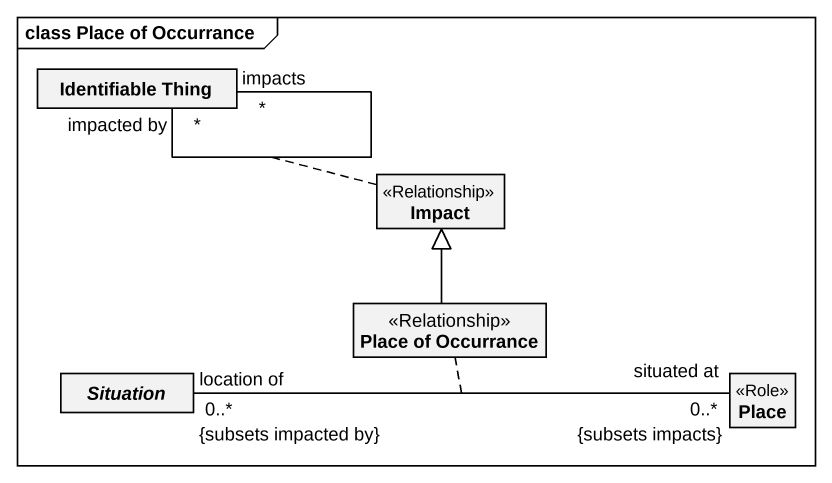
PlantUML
@startuml
mainframe class Place of Occurrance
hide circle
hide empty members
class "Identifiable Thing" as Identifiable_Thing
class Impact <<Relationship>>
class "Place of Occurrance" as Place_of_Occurrance <<Relationship>>
abstract class Situation
class Place <<Role>>
Identifiable_Thing "impacted by\n*" -- "impacts\n*" Identifiable_Thing
(Identifiable_Thing, Identifiable_Thing) .. Impact
Place_of_Occurrance -up-|> Impact
Situation "location of\n0..*\n{subsets impacted by}" -right- "situated at\n0..*\n{subsets impacts}" Place
(Situation, Place) .. Place_of_Occurrance
@enduml
